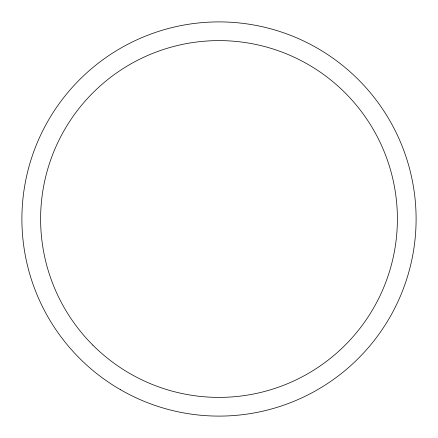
<?xml version="1.0" encoding="UTF-8"?>
<svg xmlns="http://www.w3.org/2000/svg" width="438" height="438" viewBox="0 0 438 438"><rect width="100%" height="100%" fill="white"/><g stroke="black" fill="none" stroke-linecap="round" stroke-linejoin="round"><path stroke-width="0.66" d="M120.45 389.694A197.1 197.1 0 0 0 416.1 219A197.1 197.1 0 0 0 120.45 48.306A197.1 197.1 0 0 0 120.45 389.694M92.861 345.139A178.386 178.386 0 0 0 391.309 265.171A178.386 178.386 0 0 0 172.829 46.691A178.386 178.386 0 0 0 92.861 345.139"/></g></svg>
